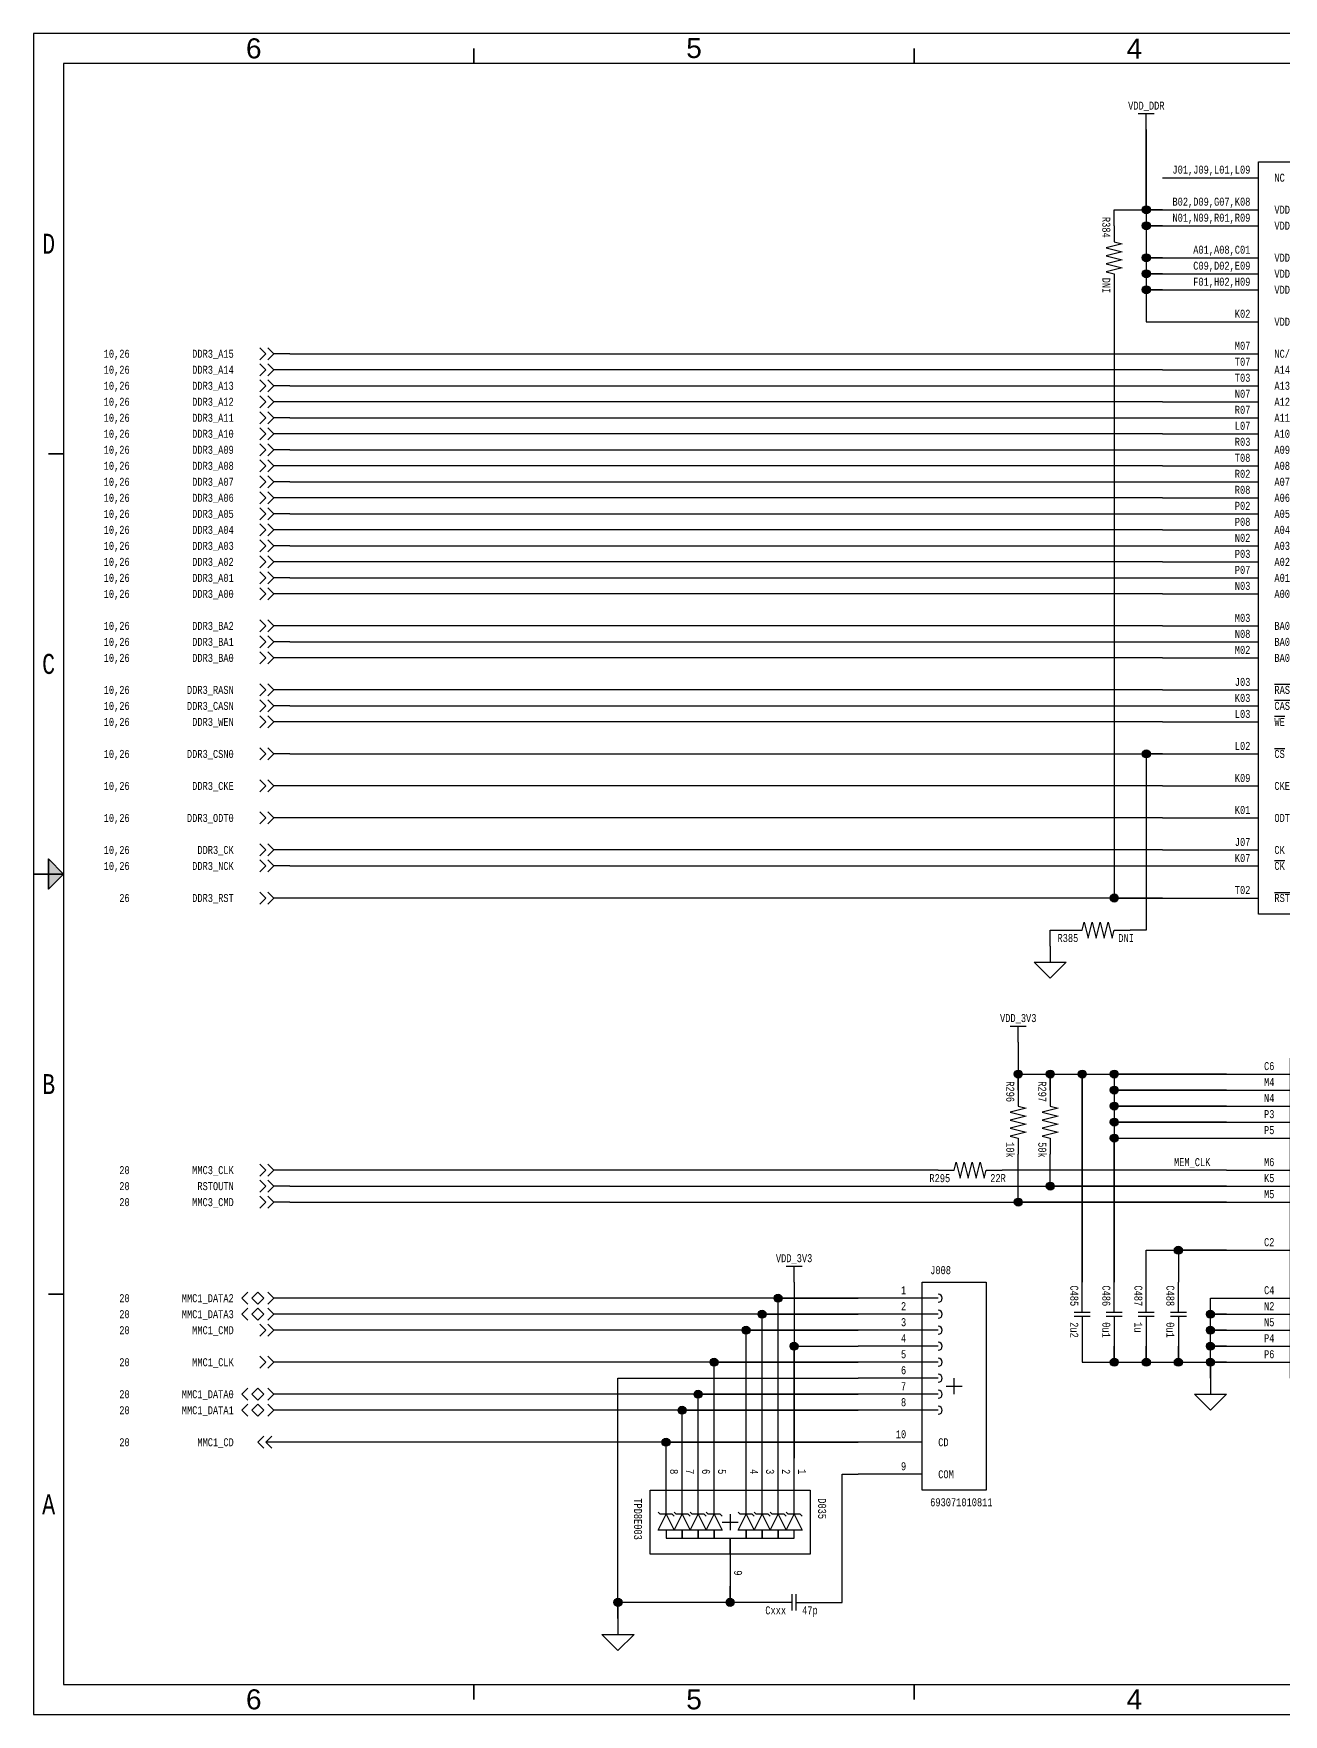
# Paper-space layout '23' of a CAD drawing. Header units: inches. Extents: x 0.2 to 16.8, y 0.2 to 10.8.
# Drawn here: x 0.25 to 8.06, y 0.25 to 10.75 of the extents above; entities that cross this region are included whole.
import ezdxf
from ezdxf.enums import TextEntityAlignment as Align

# ---------------------------------------------------------------- set-up
doc = ezdxf.new("R2010")
doc.units = ezdxf.units.IN
doc.header["$MEASUREMENT"] = 0
for name, color, linetype in [('BORDER', 13, 'Continuous'), ('COMPONENT', 14, 'Continuous'), ('SIGNAL', 84, 'Continuous'), ('TEXT', 252, 'Continuous')]:
    doc.layers.add(name, color=color, linetype=linetype)
doc.styles.add('Monotxt_75', font='monotxt.shx', dxfattribs={"width": 0.75})
doc.styles.get("Standard").update_dxf_attribs({"font": 'arial.ttf'})

# ---------------------------------------------------------------- blocks, each defined once
blk = doc.blocks.new('ANSI B Frame')
at = {"layer": 'BORDER', "lineweight": 35}
h = blk.add_hatch(color=256, dxfattribs=at)
h.dxf.hatch_style = 1
h.paths.add_polyline_path([(0.34375, 5.59375), (0.34375, 5.5), (0.4375, 5.5)])
h.paths.add_polyline_path([(0.4375, 5.5), (0.34375, 5.5), (0.34375, 5.40625)])
at = {"layer": 'BORDER'}
for points in [[(0.25, 0.25), (16.75, 0.25), (16.75, 10.75), (0.25, 10.75)], [(0.4375, 0.4375), (16.5625, 0.4375), (16.5625, 10.5625), (0.4375, 10.5625)]]:
    blk.add_lwpolyline(points, close=True, dxfattribs=at)
at = {"layer": 'BORDER', "lineweight": 35}
for points in [[(3, 10.65625), (3, 10.5625)], [(5.75, 10.65625), (5.75, 10.5625)], [(0.34375, 8.125), (0.4375, 8.125)], [(0.4375, 5.5), (0.25, 5.5)], [(0.34375, 2.875), (0.4375, 2.875)], [(3, 0.34375), (3, 0.4375)], [(5.75, 0.34375), (5.75, 0.4375)]]:
    blk.add_lwpolyline(points, dxfattribs=at)
blk.add_lwpolyline([(0.4375, 5.5), (0.34375, 5.59375), (0.34375, 5.40625)], close=True, dxfattribs=at)
at = {"layer": 'BORDER', "style": 'Monotxt_75', "width": 0.75}
for s, p in [('D', (0.34375, 9.4375)), ('C', (0.34375, 6.8125)), ('B', (0.34375, 4.1875)), ('A', (0.34375, 1.5625))]:
    blk.add_text(s, height=0.125, dxfattribs=at).set_placement(p, align=Align.MIDDLE_CENTER)
at = {"layer": 'BORDER', "flags": 8}
for tag, p in [('ZN6', (1.625, 10.65787)), ('ZN5', (4.375, 10.66009)), ('ZN4', (7.125, 10.65625)), ('ZN3', (9.875, 10.65796)), ('ZN2', (12.625, 10.65574)), ('ZN1', (15.375, 10.65574)), ('ZN6', (1.625, 0.34375)), ('ZN5', (4.375, 0.34375)), ('ZN4', (7.125, 0.34375)), ('ZN3', (9.875, 0.34375)), ('ZN2', (12.625, 0.34375)), ('ZN1', (15.375, 0.34375))]:
    blk.add_attdef(tag, text='', height=0.125, dxfattribs=at).set_placement(p, align=Align.MIDDLE_CENTER)
at = {"layer": 'TEXT', "style": 'Monotxt_75', "width": 0.75, "flags": 8}
for tag, height, p in [('DESRP', 0.0625, (13.625, 1)), ('DWG_NO', 0.1875, (13.9625, 0.7125))]:
    blk.add_attdef(tag, text='', height=height, dxfattribs=at).set_placement(p, align=Align.MIDDLE_LEFT)
for tag, height, p in [('SHTSZ', 0.1875, (13.7375, 0.7125)), ('REV', 0.1875, (16.4125, 0.7125)), ('SCALE', 0.0625, (14.15625, 0.5)), ('REVDATE', 0.0625, (15.11875, 0.5)), ('CURRSHT', 0.0625, (16.0625, 0.5)), ('LASTSHT', 0.0625, (16.4375, 0.5))]:
    blk.add_attdef(tag, text='', height=height, dxfattribs=at).set_placement(p, align=Align.MIDDLE_CENTER)
blk = doc.blocks.new('DDR3L_16')
blk.add_lwpolyline([(-0.6, 2.35), (0.6, 2.35), (0.6, -2.35), (-0.6, -2.35)], close=True)
for points in [[(-1.2, 2.25), (-0.6, 2.25)], [(0.6, 2.25), (1.2, 2.25)], [(0.6, 2.15), (1.2, 2.15)], [(-1.2, 2.05), (-0.6, 2.05)], [(0.6, 2.05), (1.2, 2.05)], [(-1.2, 1.95), (-0.6, 1.95)], [(0.6, 1.95), (1.2, 1.95)], [(-1.2, 1.75), (-0.6, 1.75)], [(0.6, 1.75), (1.2, 1.75)], [(-1.2, 1.65), (-0.6, 1.65)], [(0.6, 1.65), (1.2, 1.65)], [(-1.2, 1.55), (-0.6, 1.55)], [(0.6, 1.55), (1.2, 1.55)], [(0.6, 1.45), (1.2, 1.45)], [(-1.2, 1.35), (-0.6, 1.35)], [(0.6, 1.25), (1.2, 1.25)], [(-1.2, 1.15), (-0.6, 1.15)], [(0.6, 1.15), (1.2, 1.15)], [(-1.2, 1.05), (-0.6, 1.05)], [(-1.2, 0.95), (-0.6, 0.95)], [(0.6, 1.05), (1.2, 1.05)], [(0.6, 0.95), (1.2, 0.95)], [(-1.2, 0.85), (-0.6, 0.85)], [(-1.2, 0.75), (-0.6, 0.75)], [(0.6, 0.75), (1.2, 0.75)], [(-1.2, 0.65), (-0.6, 0.65)], [(0.6, 0.65), (1.2, 0.65)], [(-1.2, 0.55), (-0.6, 0.55)], [(0.6, 0.55), (1.2, 0.55)], [(-1.2, 0.45), (-0.6, 0.45)], [(0.6, 0.45), (1.2, 0.45)], [(-1.2, 0.35), (-0.6, 0.35)], [(-1.2, 0.25), (-0.6, 0.25)], [(0.6, 0.25), (1.2, 0.25)], [(-1.2, 0.15), (-0.6, 0.15)], [(0.6, 0.15), (1.2, 0.15)], [(-1.2, 0.05), (-0.6, 0.05)], [(0.6, 0.05), (1.2, 0.05)], [(-1.2, -0.05), (-0.6, -0.05)], [(-1.2, -0.15), (-0.6, -0.15)], [(0.6, -0.15), (1.2, -0.15)], [(-1.2, -0.25), (-0.6, -0.25)], [(0.6, -0.25), (1.2, -0.25)], [(-1.2, -0.35), (-0.6, -0.35)], [(0.6, -0.35), (1.2, -0.35)], [(-1.2, -0.55), (-0.6, -0.55)], [(-1.2, -0.65), (-0.6, -0.65)], [(-1.2, -0.75), (-0.6, -0.75)], [(0.6, -0.75), (1.2, -0.75)], [(-1.2, -0.95), (-0.6, -0.95)], [(-1.2, -1.05), (-0.6, -1.05)], [(-1.2, -1.15), (-0.6, -1.15)], [(0.6, -1.15), (1.2, -1.15)], [(0.6, -1.25), (1.2, -1.25)], [(-1.2, -1.35), (-0.6, -1.35)], [(0.6, -1.45), (1.2, -1.45)], [(-1.2, -1.55), (-0.6, -1.55)], [(0.6, -1.55), (1.2, -1.55)], [(0.6, -1.65), (1.2, -1.65)], [(-1.2, -1.75), (-0.6, -1.75)], [(0.6, -1.85), (1.2, -1.85)], [(-1.2, -1.95), (-0.6, -1.95)], [(0.6, -1.95), (1.2, -1.95)], [(-1.2, -2.05), (-0.6, -2.05)], [(0.6, -2.05), (1.2, -2.05)], [(-1.2, -2.25), (-0.6, -2.25)], [(0.6, -2.25), (1.2, -2.25)]]:
    blk.add_lwpolyline(points)
at = {"color": 7}
for points in [[(-0.05, 0), (0, 0), (0, 0.05)], [(0, -0.05), (0, 0), (0.05, 0)]]:
    blk.add_lwpolyline(points, dxfattribs=at)
at = {"layer": 'TEXT', "style": 'Monotxt_75', "width": 0.75}
for s, p in [('J01,J09,L01,L09', (-0.65, 2.275)), ('B02,D09,G07,K08', (-0.65, 2.075)), ('N01,N09,R01,R09', (-0.65, 1.975)), ('A01,A08,C01', (-0.65, 1.775)), ('C09,D02,E09', (-0.65, 1.675)), ('F01,H02,H09', (-0.65, 1.575)), ('K02', (-0.65, 1.375)), ('M07', (-0.65, 1.175)), ('T07', (-0.65, 1.075)), ('T03', (-0.65, 0.975)), ('N07', (-0.65, 0.875)), ('R07', (-0.65, 0.775)), ('L07', (-0.65, 0.675)), ('T08', (-0.65, 0.475)), ('R03', (-0.65, 0.575)), ('R02', (-0.65, 0.375)), ('R08', (-0.65, 0.275)), ('P02', (-0.65, 0.175)), ('P08', (-0.65, 0.075)), ('N02', (-0.65, -0.025)), ('P03', (-0.65, -0.125)), ('P07', (-0.65, -0.225)), ('N03', (-0.65, -0.325)), ('M03', (-0.65, -0.525)), ('N08', (-0.65, -0.625)), ('M02', (-0.65, -0.725)), ('J03', (-0.65, -0.925)), ('K03', (-0.65, -1.025)), ('L03', (-0.65, -1.125)), ('L02', (-0.65, -1.325)), ('K09', (-0.65, -1.525)), ('K01', (-0.65, -1.725)), ('J07', (-0.65, -1.925)), ('K07', (-0.65, -2.025)), ('T02', (-0.65, -2.225))]:
    blk.add_text(s, height=0.05, dxfattribs=at).set_placement(p, align=Align.RIGHT)
for s, p in [('A03', (0.65, 2.275)), ('B08', (0.65, 2.175)), ('A02', (0.65, 2.075)), ('A07', (0.65, 1.975)), ('C02', (0.65, 1.775)), ('C08', (0.65, 1.675)), ('C03', (0.65, 1.575)), ('D07', (0.65, 1.475)), ('H07', (0.65, 1.275)), ('G02', (0.65, 1.175)), ('H08', (0.65, 1.075)), ('H03', (0.65, 0.975)), ('F08', (0.65, 0.775)), ('F02', (0.65, 0.675)), ('E03', (0.65, 0.475)), ('F07', (0.65, 0.575)), ('F03', (0.65, 0.275)), ('G03', (0.65, 0.175)), ('E07', (0.65, 0.075)), ('C07', (0.65, -0.125)), ('B07', (0.65, -0.225)), ('D03', (0.65, -0.325)), ('L08', (0.65, -0.725)), ('M08', (0.65, -1.125)), ('H01', (0.65, -1.225)), ('A09,B03,E01,G08', (0.65, -1.425)), ('P09,T01,T09', (0.65, -1.625)), ('J08,M01,M09,P01', (0.65, -1.525)), ('B01,B09,D01', (0.65, -1.825)), ('D08,E02,E08', (0.65, -1.925)), ('F09,G01,G09', (0.65, -2.025)), ('J02', (0.65, -2.225))]:
    blk.add_text(s, height=0.05, dxfattribs=at).set_placement(p)
for s, p in [('NC', (-0.5, 2.25)), ('VDD', (-0.5, 2.05)), ('VDD', (-0.5, 1.95)), ('VDDQ', (-0.5, 1.75)), ('VDDQ', (-0.5, 1.65)), ('VDDQ', (-0.5, 1.55)), ('VDDL', (-0.5, 1.35)), ('NC/A15', (-0.5, 1.15)), ('A14', (-0.5, 1.05)), ('A13', (-0.5, 0.95)), ('A12/%%OBC', (-0.5, 0.85)), ('A11', (-0.5, 0.75)), ('A10/AP', (-0.5, 0.65)), ('A09', (-0.5, 0.55)), ('A08', (-0.5, 0.45)), ('A07', (-0.5, 0.35)), ('A06', (-0.5, 0.25)), ('A05', (-0.5, 0.15)), ('A04', (-0.5, 0.05)), ('A03', (-0.5, -0.05)), ('A02', (-0.5, -0.15)), ('A01', (-0.5, -0.25)), ('A00', (-0.5, -0.35)), ('BA02', (-0.5, -0.55)), ('BA01', (-0.5, -0.65)), ('BA00', (-0.5, -0.75)), ('%%ORAS', (-0.5, -0.95)), ('%%OCAS', (-0.5, -1.05)), ('%%OWE', (-0.5, -1.15)), ('%%OCS', (-0.5, -1.35)), ('CKE', (-0.5, -1.55)), ('ODT', (-0.5, -1.75)), ('CK', (-0.5, -1.95)), ('%%OCK', (-0.5, -2.05)), ('%%ORST', (-0.5, -2.25))]:
    blk.add_text(s, height=0.05, dxfattribs=at).set_placement(p, align=Align.MIDDLE_LEFT)
for s, p in [('DQ15', (0.5, 2.25)), ('DQ14', (0.5, 2.15)), ('DQ13', (0.5, 2.05)), ('DQ12', (0.5, 1.95)), ('DQ11', (0.5, 1.75)), ('DQ10', (0.5, 1.65)), ('DQ9', (0.5, 1.55)), ('DQ8', (0.5, 1.45)), ('DQ7', (0.5, 1.25)), ('DQ6', (0.5, 1.15)), ('DQ5', (0.5, 1.05)), ('DQ4', (0.5, 0.95)), ('DQ3', (0.5, 0.75)), ('DQ2', (0.5, 0.65)), ('DQ1', (0.5, 0.55)), ('DQ0', (0.5, 0.45)), ('LDQS', (0.5, 0.25)), ('%%OLDQS', (0.5, 0.15)), ('LDM', (0.5, 0.05)), ('UDQS', (0.5, -0.15)), ('%%OUDQS', (0.5, -0.25)), ('UDM', (0.5, -0.35)), ('ZQ', (0.5, -0.75)), ('VREFCA', (0.5, -1.15)), ('VREFDQ', (0.5, -1.25)), ('VSS', (0.5, -1.45)), ('VSS', (0.5, -1.55)), ('VSS', (0.5, -1.65)), ('VSSQ', (0.5, -1.85)), ('VSSQ', (0.5, -1.95)), ('VSSQ', (0.5, -2.05)), ('VSSQL', (0.5, -2.25))]:
    blk.add_text(s, height=0.05, dxfattribs=at).set_placement(p, align=Align.MIDDLE_RIGHT)
at = {"layer": 'TEXT', "style": 'Monotxt_75', "width": 0.75, "flags": 8}
blk.add_attdef('REFID', text='', height=0.05, dxfattribs=at).set_placement((0.5, 2.4), align=Align.RIGHT)
blk.add_attdef('MFGPN', text='', height=0.05, dxfattribs=at).set_placement((0.5, -2.4), align=Align.TOP_RIGHT)
blk = doc.blocks.new('SUPPLY_BUS')
for points in [[(0, 0), (0.05, 0)], [(0.05, 0.025), (0.05, -0.025)]]:
    blk.add_lwpolyline(points)
blk = doc.blocks.new('FLOAT_GND')
blk.add_lwpolyline([(0, 0), (0, -0.05)])
blk.add_lwpolyline([(-0.05, -0.05), (0.05, -0.05), (0, -0.1)], close=True)
blk = doc.blocks.new('CONNECT')
blk.add_hatch(color=256).paths.add_polyline_path([(0.0125, 0, 1), (-0.0125, 0, 1)])
blk.add_circle((0, 0), 0.0125)
blk = doc.blocks.new('FROM_CONN')
for points in [[(0, 0), (0.05, 0)], [(0.06875, 0.01875), (0.05, 0), (0.06875, -0.01875)], [(0.09375, 0.01875), (0.075, 0), (0.09375, -0.01875)]]:
    blk.add_lwpolyline(points)
blk = doc.blocks.new('RES')
blk.add_lwpolyline([(-0.2, 0), (-0.1, 0), (-0.0875, 0.05), (-0.0625, -0.05), (-0.0375, 0.05), (-0.0125, -0.05), (0.0125, 0.05), (0.0375, -0.05), (0.0625, 0.05), (0.0875, -0.05), (0.1, 0), (0.2, 0)])
at = {"layer": 'TEXT', "style": 'Monotxt_75', "width": 0.75, "flags": 8}
blk.add_attdef('REFID', text='', height=0.05, dxfattribs=at).set_placement((-0.125, -0.025), align=Align.TOP_RIGHT)
blk.add_attdef('VALUE', text='', height=0.05, dxfattribs=at).set_placement((0.125, -0.025), align=Align.TOP_LEFT)
blk = doc.blocks.new('MTFCxxG')
blk.add_lwpolyline([(-0.2, 0.5), (0.2, 0.5), (0.2, -0.5), (-0.2, -0.5)], close=True)
for points in [[(-0.4, 0.45), (-0.2, 0.45)], [(0.4, 0.45), (0.2, 0.45)], [(-0.4, 0.4), (-0.2, 0.4)], [(0.4, 0.4), (0.2, 0.4)], [(-0.4, 0.35), (-0.2, 0.35)], [(0.4, 0.35), (0.2, 0.35)], [(-0.4, 0.3), (-0.2, 0.3)], [(0.4, 0.3), (0.2, 0.3)], [(-0.4, 0.25), (-0.2, 0.25)], [(0.4, 0.2), (0.2, 0.2)], [(-0.4, 0.15), (-0.2, 0.15)], [(0.4, 0.15), (0.2, 0.15)], [(-0.4, 0.1), (-0.2, 0.1)], [(0.4, 0.1), (0.2, 0.1)], [(-0.4, 0.05), (-0.2, 0.05)], [(0.4, 0.05), (0.2, 0.05)], [(0.4, 0), (0.2, 0)], [(0.4, -0.05), (0.2, -0.05)], [(-0.4, -0.1), (-0.2, -0.1)], [(0.4, -0.1), (0.2, -0.1)], [(0.4, -0.15), (0.2, -0.15)], [(-0.4, -0.25), (-0.2, -0.25)], [(-0.4, -0.3), (-0.2, -0.3)], [(0.4, -0.3), (0.2, -0.3)], [(-0.4, -0.35), (-0.2, -0.35)], [(0.4, -0.35), (0.2, -0.35)], [(-0.4, -0.4), (-0.2, -0.4)], [(0.4, -0.4), (0.2, -0.4)], [(-0.4, -0.45), (-0.2, -0.45)], [(0.4, -0.45), (0.2, -0.45)]]:
    blk.add_lwpolyline(points)
at = {"color": 7}
for points in [[(-0.025, 0), (0, 0), (0, 0.025)], [(0, -0.025), (0, 0), (0.025, 0)]]:
    blk.add_lwpolyline(points, dxfattribs=at)
at = {"layer": 'TEXT', "style": 'Monotxt_75', "width": 0.75}
for s, p in [('C6', (-0.25, 0.4625)), ('M4', (-0.25, 0.4125)), ('N4', (-0.25, 0.3625)), ('P3', (-0.25, 0.3125)), ('P5', (-0.25, 0.2625)), ('M6', (-0.25, 0.1625)), ('K5', (-0.25, 0.1125)), ('M5', (-0.25, 0.0625)), ('C2', (-0.25, -0.0875)), ('C4', (-0.25, -0.2375)), ('N2', (-0.25, -0.2875)), ('N5', (-0.25, -0.3375)), ('P4', (-0.25, -0.3875)), ('P6', (-0.25, -0.4375))]:
    blk.add_text(s, height=0.025, dxfattribs=at).set_placement(p, align=Align.RIGHT)
for s, p in [('E6', (0.25, 0.4625)), ('F5', (0.25, 0.4125)), ('J10', (0.25, 0.3625)), ('K9', (0.25, 0.3125)), ('A3', (0.25, 0.2125)), ('A4', (0.25, 0.1625)), ('A5', (0.25, 0.1125)), ('B2', (0.25, 0.0625)), ('B3', (0.25, 0.0125)), ('B4', (0.25, -0.0375)), ('B5', (0.25, -0.0875)), ('B6', (0.25, -0.1375)), ('G5', (0.25, -0.3375)), ('E7', (0.25, -0.2875)), ('H10', (0.25, -0.3875)), ('K8', (0.25, -0.4375))]:
    blk.add_text(s, height=0.025, dxfattribs=at).set_placement(p)
for s, p in [('VCCQ', (-0.15, 0.45)), ('VCCQ', (-0.15, 0.4)), ('VCCQ', (-0.15, 0.35)), ('VCCQ', (-0.15, 0.3)), ('VCCQ', (-0.15, 0.25)), ('CLK', (-0.15, 0.15)), ('nRST', (-0.15, 0.1)), ('CMD', (-0.15, 0.05)), ('VDDIM', (-0.15, -0.1)), ('VSSQ', (-0.15, -0.25)), ('VSSQ', (-0.15, -0.3)), ('VSSQ', (-0.15, -0.35)), ('VSSQ', (-0.15, -0.4)), ('VSSQ', (-0.15, -0.45))]:
    blk.add_text(s, height=0.025, dxfattribs=at).set_placement(p, align=Align.MIDDLE_LEFT)
for s, p in [('VCC', (0.15, 0.45)), ('VCC', (0.15, 0.4)), ('VCC', (0.15, 0.35)), ('VCC', (0.15, 0.3)), ('DAT0', (0.15, 0.2)), ('DAT1', (0.15, 0.15)), ('DAT2', (0.15, 0.1)), ('DAT3', (0.15, 0.05)), ('DAT4', (0.15, 0)), ('DAT5', (0.15, -0.05)), ('DAT6', (0.15, -0.1)), ('DAT7', (0.15, -0.15)), ('VSS', (0.15, -0.3)), ('VSS', (0.15, -0.35)), ('VSS', (0.15, -0.4)), ('VSS', (0.15, -0.45))]:
    blk.add_text(s, height=0.025, dxfattribs=at).set_placement(p, align=Align.MIDDLE_RIGHT)
at = {"layer": 'TEXT', "style": 'Monotxt_75', "width": 0.75, "flags": 8}
blk.add_attdef('REF', (-0.175, 0.525), '', height=0.025, dxfattribs=at)
blk.add_attdef('PN', text='', height=0.025, dxfattribs=at).set_placement((-0.175, -0.525), align=Align.TOP_LEFT)
blk = doc.blocks.new('CAP')
for points in [[(0, 0.0125), (0, 0.2)], [(-0.05, 0.0125), (0.05, 0.0125)], [(-0.05, -0.0125), (0.05, -0.0125)], [(0, -0.0125), (0, -0.2)]]:
    blk.add_lwpolyline(points)
at = {"layer": 'TEXT', "style": 'Monotxt_75', "width": 0.75, "flags": 8}
blk.add_attdef('REFID', text='', height=0.05, rotation=270, dxfattribs=at).set_placement((-0.025, 0.05), align=Align.TOP_RIGHT)
blk.add_attdef('VALUE', text='', height=0.05, rotation=270, dxfattribs=at).set_placement((-0.025, -0.05), align=Align.TOP_LEFT)
blk = doc.blocks.new('TPD8E003')
for points in [[(-0.1, 0.25), (0.1, 0.25), (0.1, -0.25), (-0.1, -0.25)], [(-0.025, 0.2), (0.025, 0.225), (0.025, 0.175)], [(-0.025, 0.15), (0.025, 0.175), (0.025, 0.125)], [(-0.025, 0.1), (0.025, 0.125), (0.025, 0.075)], [(-0.025, 0.05), (0.025, 0.075), (0.025, 0.025)], [(-0.025, -0.05), (0.025, -0.025), (0.025, -0.075)], [(-0.025, -0.1), (0.025, -0.075), (0.025, -0.125)], [(-0.025, -0.15), (0.025, -0.125), (0.025, -0.175)], [(-0.025, -0.2), (0.025, -0.175), (0.025, -0.225)]]:
    blk.add_lwpolyline(points, close=True)
for points in [[(-0.01875, 0.225), (-0.025, 0.21875), (-0.025, 0.18125), (-0.03125, 0.175)], [(-0.025, 0.2), (-0.2, 0.2)], [(-0.01875, 0.175), (-0.025, 0.16875), (-0.025, 0.13125), (-0.03125, 0.125)], [(0.025, -0.2), (0.05, -0.2), (0.05, -0.15), (0.025, -0.15), (0.05, -0.15), (0.05, -0.1), (0.025, -0.1), (0.05, -0.1), (0.05, -0.05), (0.025, -0.05), (0.05, -0.05), (0.05, 0), (0.1, 0), (0.05, 0), (0.05, 0.05), (0.025, 0.05), (0.05, 0.05), (0.05, 0.1), (0.025, 0.1), (0.05, 0.1), (0.05, 0.15), (0.025, 0.15), (0.05, 0.15), (0.05, 0.2), (0.025, 0.2)], [(-0.025, 0.15), (-0.2, 0.15)], [(-0.01875, 0.125), (-0.025, 0.11875), (-0.025, 0.08125), (-0.03125, 0.075)], [(-0.025, 0.1), (-0.2, 0.1)], [(-0.01875, 0.075), (-0.025, 0.06875), (-0.025, 0.03125), (-0.03125, 0.025)], [(-0.025, 0.05), (-0.2, 0.05)], [(-0.025, -0.05), (-0.2, -0.05)], [(-0.01875, -0.025), (-0.025, -0.03125), (-0.025, -0.06875), (-0.03125, -0.075)], [(0.1, 0), (0.2, 0)], [(-0.025, -0.1), (-0.2, -0.1)], [(-0.01875, -0.075), (-0.025, -0.08125), (-0.025, -0.11875), (-0.03125, -0.125)], [(-0.025, -0.15), (-0.2, -0.15)], [(-0.01875, -0.125), (-0.025, -0.13125), (-0.025, -0.16875), (-0.03125, -0.175)], [(-0.025, -0.2), (-0.2, -0.2)], [(-0.01875, -0.175), (-0.025, -0.18125), (-0.025, -0.21875), (-0.03125, -0.225)]]:
    blk.add_lwpolyline(points)
at = {"color": 7}
for points in [[(-0.025, 0), (0, 0), (0, 0.025)], [(0, -0.025), (0, 0), (0.025, 0)]]:
    blk.add_lwpolyline(points, dxfattribs=at)
at = {"layer": 'TEXT', "style": 'Monotxt_75', "width": 0.75}
for s, p in [('1', (-0.15, 0.2125)), ('2', (-0.15, 0.1625)), ('3', (-0.15, 0.1125)), ('4', (-0.15, 0.0625)), ('5', (-0.15, -0.0375)), ('6', (-0.15, -0.0875)), ('7', (-0.15, -0.1375)), ('8', (-0.15, -0.1875))]:
    blk.add_text(s, height=0.025, dxfattribs=at).set_placement(p, align=Align.RIGHT)
blk.add_text('9', height=0.025, dxfattribs=at).set_placement((0.15, 0.0125))
blk.add_text('TPD8E003', height=0.025, dxfattribs=at).set_placement((-0.075, -0.275), align=Align.TOP_LEFT)
at = {"layer": 'TEXT', "style": 'Monotxt_75', "width": 0.75, "flags": 8}
blk.add_attdef('REF', (-0.075, 0.275), '', height=0.025, dxfattribs=at)
blk = doc.blocks.new('MICROSD_CONN')
blk.add_lwpolyline([(-0.1, 0.325), (0.1, 0.325), (0.1, -0.325), (-0.1, -0.325)], close=True)
for points in [[(-0.05, 0.275), (-0.3, 0.275)], [(-0.05, 0.225), (-0.3, 0.225)], [(-0.05, 0.175), (-0.3, 0.175)], [(-0.05, 0.125), (-0.3, 0.125)], [(-0.05, 0.075), (-0.3, 0.075)], [(-0.05, 0.025), (-0.3, 0.025)], [(-0.05, -0.025), (-0.3, -0.025)], [(-0.05, -0.075), (-0.3, -0.075)], [(-0.1, -0.175), (-0.3, -0.175)], [(-0.1, -0.275), (-0.3, -0.275)]]:
    blk.add_lwpolyline(points)
at = {"color": 7}
for points in [[(-0.025, 0), (0, 0), (0, 0.025)], [(0, -0.025), (0, 0), (0.025, 0)]]:
    blk.add_lwpolyline(points, dxfattribs=at)
for centre in [(-0.05, 0.275), (-0.05, 0.225), (-0.05, 0.175), (-0.05, 0.125), (-0.05, 0.075), (-0.05, 0.025), (-0.05, -0.025), (-0.05, -0.075)]:
    blk.add_arc(centre, 0.0125, 270, 90)
at = {"layer": 'TEXT', "style": 'Monotxt_75', "width": 0.75}
for s, p in [('1', (-0.15, 0.2875)), ('2', (-0.15, 0.2375)), ('3', (-0.15, 0.1875)), ('4', (-0.15, 0.1375)), ('5', (-0.15, 0.0875)), ('6', (-0.15, 0.0375)), ('7', (-0.15, -0.0125)), ('8', (-0.15, -0.0625)), ('10', (-0.15, -0.1625)), ('9', (-0.15, -0.2625))]:
    blk.add_text(s, height=0.025, dxfattribs=at).set_placement(p, align=Align.RIGHT)
for s, p in [('CD', (-0.05, -0.175)), ('COM', (-0.05, -0.275))]:
    blk.add_text(s, height=0.025, dxfattribs=at).set_placement(p, align=Align.MIDDLE_LEFT)
at = {"layer": 'TEXT', "style": 'Monotxt_75', "width": 0.75, "flags": 8}
blk.add_attdef('REF', (-0.075, 0.35), '', height=0.025, dxfattribs=at)
blk.add_attdef('MFGPN', text='', height=0.025, dxfattribs=at).set_placement((-0.075, -0.35), align=Align.TOP_LEFT)
blk = doc.blocks.new('BIDIR_CONN')
for points in [[(0, 0), (0.05, 0)], [(0.06875, 0.01875), (0.05, 0), (0.06875, -0.01875)], [(0.13125, 0.01875), (0.15, 0), (0.13125, -0.01875)]]:
    blk.add_lwpolyline(points)
blk.add_lwpolyline([(0.1, 0.01875), (0.08125, 0), (0.1, -0.01875), (0.11875, 0)], close=True)
blk = doc.blocks.new('TO_CONN')
for points in [[(0, 0), (0.075, 0)], [(0.05625, 0.01875), (0.075, 0), (0.05625, -0.01875)], [(0.08125, 0.01875), (0.1, 0), (0.08125, -0.01875)]]:
    blk.add_lwpolyline(points)

psp = doc.layouts.new('23')

# ---------------------------------------------------------------- linework, layer by layer
at = {"layer": 'SIGNAL'}
for points in [[(7, 9.55), (7, 9.65), (7.3, 9.65), (7.2, 9.65), (7.2, 10.15), (7.2, 9.55), (7.3, 9.55), (7.225, 9.55), (7.2, 9.525), (7.2, 9.35), (7.3, 9.35), (7.225, 9.35), (7.2, 9.325), (7.2, 9.25), (7.3, 9.25), (7.225, 9.25), (7.2, 9.225), (7.2, 9.15), (7.3, 9.15), (7.225, 9.15), (7.2, 9.125), (7.2, 8.95), (7.3, 8.95)], [(7, 9.15), (7, 5.35), (7.3, 5.35), (1.85, 5.35)], [(1.85, 8.75), (7.3, 8.75)], [(7.3, 8.65), (1.85, 8.65)], [(1.85, 8.55), (7.3, 8.55)], [(7.3, 8.45), (1.85, 8.45)], [(1.85, 8.35), (7.3, 8.35)], [(7.3, 8.25), (1.85, 8.25)], [(1.85, 8.15), (7.3, 8.15)], [(7.3, 8.05), (1.85, 8.05)], [(1.85, 7.95), (7.3, 7.95)], [(7.3, 7.85), (1.85, 7.85)], [(1.85, 7.75), (7.3, 7.75)], [(7.3, 7.65), (1.85, 7.65)], [(1.85, 7.55), (7.3, 7.55)], [(7.3, 7.45), (1.85, 7.45)], [(1.85, 7.35), (7.3, 7.35)], [(7.3, 7.25), (1.85, 7.25)], [(7.3, 7.05), (1.85, 7.05)], [(1.85, 6.95), (7.3, 6.95)], [(7.3, 6.85), (1.85, 6.85)], [(7.3, 6.65), (1.85, 6.65)], [(1.85, 6.55), (7.3, 6.55)], [(7.3, 6.45), (1.85, 6.45)], [(1.85, 6.25), (7.3, 6.25), (7.2, 6.25), (7.2, 5.15), (7.1, 5.15)], [(7.3, 6.05), (1.85, 6.05)], [(7.3, 5.85), (1.85, 5.85)], [(7.3, 5.65), (1.85, 5.65)], [(1.85, 5.55), (7.3, 5.55)], [(6.6, 5.05), (6.6, 5.15), (6.7, 5.15)], [(6.4, 4.45), (6.4, 4.15), (6.4, 4.25), (6.575, 4.25), (6.6, 4.225), (6.6, 4.15), (6.6, 4.25), (6.775, 4.25), (6.8, 4.225), (6.8, 2.95), (6.8, 4.25), (7.7, 4.25), (7.025, 4.25), (7, 4.225), (7, 4.15), (7.7, 4.15), (7.025, 4.15), (7, 4.125), (7, 4.05), (7.7, 4.05), (7.025, 4.05), (7, 4.025), (7, 3.95), (7.7, 3.95), (7.025, 3.95), (7, 3.925), (7, 2.95), (7, 3.85), (7.7, 3.85)], [(1.85, 3.55), (7.7, 3.55), (6.6, 3.55), (6.6, 3.75)], [(1.85, 3.45), (7.7, 3.45), (6.4, 3.45), (6.4, 3.75)], [(5.9, 3.65), (1.85, 3.65)], [(7.7, 3.65), (6.3, 3.65)], [(7.2, 2.95), (7.2, 3.15), (7.7, 3.15), (7.4, 3.15), (7.4, 2.95)], [(5, 2.95), (5, 1.85), (5, 2.55), (5.4, 2.55)], [(4.9, 1.85), (4.9, 2.85), (5.4, 2.85), (1.85, 2.85)], [(6.8, 2.55), (6.8, 2.45), (7, 2.45), (7, 2.55), (7, 2.475), (7.025, 2.45), (7.2, 2.45), (7.2, 2.55), (7.2, 2.475), (7.225, 2.45), (7.4, 2.45), (7.4, 2.55), (7.4, 2.475), (7.425, 2.45), (7.7, 2.45), (7.6, 2.45), (7.6, 2.35), (7.6, 2.55), (7.7, 2.55), (7.625, 2.55), (7.6, 2.575), (7.6, 2.65), (7.7, 2.65), (7.625, 2.65), (7.6, 2.675), (7.6, 2.75), (7.7, 2.75), (7.625, 2.75), (7.6, 2.775), (7.6, 2.85), (7.7, 2.85)], [(4.8, 1.85), (4.8, 2.75), (5.4, 2.75), (1.85, 2.75)], [(4.7, 1.85), (4.7, 2.65), (5.4, 2.65), (1.85, 2.65)], [(4.5, 1.85), (4.5, 2.45), (5.4, 2.45), (1.85, 2.45)], [(4.8, 0.95), (4.6, 0.95), (4.6, 1.05), (4.6, 0.975), (4.575, 0.95), (3.9, 0.95), (3.9, 0.85), (3.9, 2.35), (5.4, 2.35)], [(4.4, 1.85), (4.4, 2.25), (5.4, 2.25), (1.85, 2.25)], [(4.3, 1.85), (4.3, 2.15), (5.4, 2.15), (1.85, 2.15)], [(4.2, 1.85), (4.2, 1.95), (5.4, 1.95), (1.85, 1.95)], [(5.2, 0.95), (5.3, 0.95), (5.3, 1.75), (5.4, 1.75)]]:
    psp.add_lwpolyline(points, dxfattribs=at)

# ---------------------------------------------------------------- block references
ref = psp.add_blockref('ANSI B Frame', (0, 0))
ref.add_attrib('ZN4', '4', dxfattribs={"layer": 'BORDER', "height": 0.125}).set_placement((7.125, 0.344), align=Align.MIDDLE_CENTER)
ref.add_attrib('ZN4', '4', dxfattribs={"layer": 'BORDER', "height": 0.125}).set_placement((7.125, 10.656), align=Align.MIDDLE_CENTER)
ref.add_attrib('ZN5', '5', dxfattribs={"layer": 'BORDER', "height": 0.125}).set_placement((4.375, 0.344), align=Align.MIDDLE_CENTER)
ref.add_attrib('ZN5', '5', dxfattribs={"layer": 'BORDER', "height": 0.125}).set_placement((4.375, 10.66), align=Align.MIDDLE_CENTER)
ref.add_attrib('ZN6', '6', dxfattribs={"layer": 'BORDER', "height": 0.125}).set_placement((1.625, 0.344), align=Align.MIDDLE_CENTER)
ref.add_attrib('ZN6', '6', dxfattribs={"layer": 'BORDER', "height": 0.125}).set_placement((1.625, 10.658), align=Align.MIDDLE_CENTER)
at = {"layer": 'COMPONENT', "xscale": 2, "yscale": 2, "zscale": 2}
for name, p, rotation in [('SUPPLY_BUS', (7.2, 10.15), 90), ('FROM_CONN', (1.85, 8.75), 180), ('FROM_CONN', (1.85, 8.65), 180), ('FROM_CONN', (1.85, 8.55), 180), ('FROM_CONN', (1.85, 8.45), 180), ('FROM_CONN', (1.85, 8.35), 180), ('FROM_CONN', (1.85, 8.25), 180), ('FROM_CONN', (1.85, 8.15), 180), ('FROM_CONN', (1.85, 8.05), 180), ('FROM_CONN', (1.85, 7.95), 180), ('FROM_CONN', (1.85, 7.85), 180), ('FROM_CONN', (1.85, 7.75), 180), ('FROM_CONN', (1.85, 7.65), 180), ('FROM_CONN', (1.85, 7.55), 180), ('FROM_CONN', (1.85, 7.45), 180), ('FROM_CONN', (1.85, 7.35), 180), ('FROM_CONN', (1.85, 7.25), 180), ('FROM_CONN', (1.85, 7.05), 180), ('FROM_CONN', (1.85, 6.95), 180), ('FROM_CONN', (1.85, 6.85), 180), ('FROM_CONN', (1.85, 6.65), 180), ('FROM_CONN', (1.85, 6.55), 180), ('FROM_CONN', (1.85, 6.45), 180), ('FROM_CONN', (1.85, 6.25), 180), ('FROM_CONN', (1.85, 6.05), 180), ('FROM_CONN', (1.85, 5.85), 180), ('FROM_CONN', (1.85, 5.65), 180), ('FROM_CONN', (1.85, 5.55), 180), ('FROM_CONN', (1.85, 5.35), 180), ('SUPPLY_BUS', (6.4, 4.45), 90), ('FROM_CONN', (1.85, 3.65), 180), ('FROM_CONN', (1.85, 3.55), 180), ('FROM_CONN', (1.85, 3.45), 180), ('SUPPLY_BUS', (5, 2.95), 90), ('FROM_CONN', (1.85, 2.65), 180), ('FROM_CONN', (1.85, 2.45), 180), ('TO_CONN', (1.85, 1.95), 180)]:
    psp.add_blockref(name, p, dxfattribs=dict(at, rotation=rotation))
at = {"layer": 'COMPONENT'}
ref = psp.add_blockref('DDR3L_16', (8.5, 7.6), dxfattribs=at)
ref.add_attrib('REFID', 'U054', dxfattribs={"layer": 'TEXT', "height": 0.05, "style": 'Monotxt_75', "width": 0.75}).set_placement((9, 10), align=Align.RIGHT)
ref.add_attrib('MFGPN', 'AS4C256M16D3x-12BCN', dxfattribs={"layer": 'TEXT', "height": 0.05, "style": 'Monotxt_75', "width": 0.75}).set_placement((9, 5.2), align=Align.TOP_RIGHT)
at = {"layer": 'COMPONENT', "rotation": 270}
for p, values in [((7, 9.35), {'REFID': 'R384', 'VALUE': 'DNI'}), ((6.4, 3.95), {'REFID': 'R296', 'VALUE': '10k'}), ((6.6, 3.95), {'REFID': 'R297', 'VALUE': '50k'})]:
    psp.add_blockref('RES', p, dxfattribs=at).add_auto_attribs(values)
at = {"layer": 'COMPONENT'}
for p, values in [((6.9, 5.15), {'REFID': 'R385', 'VALUE': 'DNI'}), ((6.1, 3.65), {'REFID': 'R295', 'VALUE': '22R'})]:
    psp.add_blockref('RES', p, dxfattribs=at).add_auto_attribs(values)
at = {"layer": 'COMPONENT', "yscale": 2, "zscale": 2}
for name, p, xscale in [('FLOAT_GND', (6.6, 5.05), 2), ('BIDIR_CONN', (1.85, 2.85), -2), ('BIDIR_CONN', (1.85, 2.75), -2), ('FLOAT_GND', (7.6, 2.35), 2), ('BIDIR_CONN', (1.85, 2.25), -2), ('BIDIR_CONN', (1.85, 2.15), -2), ('FLOAT_GND', (3.9, 0.85), 2)]:
    psp.add_blockref(name, p, dxfattribs=dict(at, xscale=xscale))
at = {"layer": 'COMPONENT'}
ref = psp.add_blockref('MTFCxxG', (8.5, 3.35), dxfattribs=dict(at, xscale=2, yscale=2, zscale=2))
ref.add_attrib('REF', 'U044', (8.15, 4.4), dxfattribs={"layer": 'TEXT', "height": 0.05, "style": 'Monotxt_75', "width": 0.75})
ref.add_attrib('PN', 'DNI', dxfattribs={"layer": 'TEXT', "height": 0.05, "style": 'Monotxt_75', "width": 0.75}).set_placement((8.15, 2.3), align=Align.TOP_LEFT)
at = {"layer": 'COMPONENT', "xscale": 2, "yscale": 2, "zscale": 2}
psp.add_blockref('MICROSD_CONN', (6, 2.3), dxfattribs=at).add_auto_attribs({'REF': 'J008', 'MFGPN': '693071010811'})
at = {"layer": 'COMPONENT'}
ref = psp.add_blockref('CAP', (6.8, 2.75), dxfattribs=at)
ref.add_attrib('REFID', 'C485', dxfattribs={"layer": 'TEXT', "height": 0.05, "rotation": 270, "style": 'Monotxt_75', "width": 0.75}).set_placement((6.775, 2.8), align=Align.TOP_RIGHT)
ref.add_attrib('VALUE', '2u2', dxfattribs={"layer": 'TEXT', "height": 0.05, "rotation": 270, "style": 'Monotxt_75', "width": 0.75}).set_placement((6.775, 2.7), align=Align.TOP_LEFT)
ref = psp.add_blockref('CAP', (7, 2.75), dxfattribs=at)
ref.add_attrib('REFID', 'C486', dxfattribs={"layer": 'TEXT', "height": 0.05, "rotation": 270, "style": 'Monotxt_75', "width": 0.75}).set_placement((6.975, 2.8), align=Align.TOP_RIGHT)
ref.add_attrib('VALUE', '0u1', dxfattribs={"layer": 'TEXT', "height": 0.05, "rotation": 270, "style": 'Monotxt_75', "width": 0.75}).set_placement((6.975, 2.7), align=Align.TOP_LEFT)
ref = psp.add_blockref('CAP', (7.2, 2.75), dxfattribs=at)
ref.add_attrib('REFID', 'C487', dxfattribs={"layer": 'TEXT', "height": 0.05, "rotation": 270, "style": 'Monotxt_75', "width": 0.75}).set_placement((7.175, 2.8), align=Align.TOP_RIGHT)
ref.add_attrib('VALUE', '1u', dxfattribs={"layer": 'TEXT', "height": 0.05, "rotation": 270, "style": 'Monotxt_75', "width": 0.75}).set_placement((7.175, 2.7), align=Align.TOP_LEFT)
ref = psp.add_blockref('CAP', (7.4, 2.75), dxfattribs=at)
ref.add_attrib('REFID', 'C488', dxfattribs={"layer": 'TEXT', "height": 0.05, "rotation": 270, "style": 'Monotxt_75', "width": 0.75}).set_placement((7.375, 2.8), align=Align.TOP_RIGHT)
ref.add_attrib('VALUE', '0u1', dxfattribs={"layer": 'TEXT', "height": 0.05, "rotation": 270, "style": 'Monotxt_75', "width": 0.75}).set_placement((7.375, 2.7), align=Align.TOP_LEFT)
at = {"layer": 'COMPONENT', "xscale": 2, "yscale": 2, "zscale": 2, "rotation": 270}
psp.add_blockref('TPD8E003', (4.6, 1.45), dxfattribs=at).add_auto_attribs({'REF': 'D035'})
at = {"layer": 'COMPONENT'}
ref = psp.add_blockref('CAP', (5, 0.95), dxfattribs=dict(at, rotation=90))
ref.add_attrib('REFID', 'Cxxx', dxfattribs={"layer": 'TEXT', "height": 0.05, "style": 'Monotxt_75', "width": 0.75}).set_placement((4.95, 0.925), align=Align.TOP_RIGHT)
ref.add_attrib('VALUE', '47p', dxfattribs={"layer": 'TEXT', "height": 0.05, "style": 'Monotxt_75', "width": 0.75}).set_placement((5.05, 0.925), align=Align.TOP_LEFT)
at = {"layer": 'SIGNAL', "xscale": 2, "yscale": 2, "zscale": 2}
for p in [(7.2, 9.65), (7.2, 9.55), (7.2, 9.35), (7.2, 9.25), (7.2, 9.15), (7.2, 6.25), (7, 5.35), (6.4, 4.25), (6.6, 4.25), (6.8, 4.25), (7, 4.25), (7, 4.15), (7, 4.05), (7, 3.95), (7, 3.85), (6.6, 3.55), (6.4, 3.45), (7.4, 3.15), (4.9, 2.85), (4.8, 2.75), (7.6, 2.75), (4.7, 2.65), (7.6, 2.65), (5, 2.55), (7.6, 2.55), (4.5, 2.45), (7, 2.45), (7.2, 2.45), (7.4, 2.45), (7.6, 2.45), (4.4, 2.25), (4.3, 2.15), (4.2, 1.95), (3.9, 0.95), (4.6, 0.95)]:
    psp.add_blockref('CONNECT', p, dxfattribs=at)

# ---------------------------------------------------------------- texts
at = {"layer": 'TEXT', "style": 'Monotxt_75', "width": 0.75}
for s, p in [('VDD_DDR', (7.2, 10.275)), ('VDD_3V3', (6.4, 4.575)), ('VDD_3V3', (5, 3.075))]:
    psp.add_text(s, height=0.05, dxfattribs=at).set_placement(p, align=Align.CENTER)
for s, p in [('10,26', (0.85, 8.75)), ('DDR3_A15', (1.5, 8.75)), ('10,26', (0.85, 8.65)), ('DDR3_A14', (1.5, 8.65)), ('10,26', (0.85, 8.55)), ('DDR3_A13', (1.5, 8.55)), ('10,26', (0.85, 8.45)), ('DDR3_A12', (1.5, 8.45)), ('10,26', (0.85, 8.35)), ('DDR3_A11', (1.5, 8.35)), ('10,26', (0.85, 8.25)), ('DDR3_A10', (1.5, 8.25)), ('10,26', (0.85, 8.15)), ('DDR3_A09', (1.5, 8.15)), ('10,26', (0.85, 8.05)), ('DDR3_A08', (1.5, 8.05)), ('10,26', (0.85, 7.95)), ('10,26', (0.85, 7.85)), ('DDR3_A07', (1.5, 7.95)), ('DDR3_A06', (1.5, 7.85)), ('10,26', (0.85, 7.75)), ('DDR3_A05', (1.5, 7.75)), ('10,26', (0.85, 7.65)), ('DDR3_A04', (1.5, 7.65)), ('10,26', (0.85, 7.55)), ('DDR3_A03', (1.5, 7.55)), ('10,26', (0.85, 7.45)), ('DDR3_A02', (1.5, 7.45)), ('10,26', (0.85, 7.35)), ('DDR3_A01', (1.5, 7.35)), ('10,26', (0.85, 7.25)), ('DDR3_A00', (1.5, 7.25)), ('10,26', (0.85, 7.05)), ('DDR3_BA2', (1.5, 7.05)), ('10,26', (0.85, 6.95)), ('DDR3_BA1', (1.5, 6.95)), ('10,26', (0.85, 6.85)), ('DDR3_BA0', (1.5, 6.85)), ('10,26', (0.85, 6.65)), ('DDR3_RASN', (1.5, 6.65)), ('10,26', (0.85, 6.55)), ('DDR3_CASN', (1.5, 6.55)), ('10,26', (0.85, 6.45)), ('DDR3_WEN', (1.5, 6.45)), ('10,26', (0.85, 6.25)), ('DDR3_CSN0', (1.5, 6.25)), ('10,26', (0.85, 6.05)), ('DDR3_CKE', (1.5, 6.05)), ('10,26', (0.85, 5.85)), ('DDR3_ODT0', (1.5, 5.85)), ('10,26', (0.85, 5.65)), ('DDR3_CK', (1.5, 5.65)), ('10,26', (0.85, 5.55)), ('10,26', (0.85, 5.55)), ('DDR3_NCK', (1.5, 5.55)), ('26', (0.85, 5.35)), ('DDR3_RST', (1.5, 5.35)), ('20', (0.85, 3.65)), ('MMC3_CLK', (1.5, 3.65)), ('MEM_CLK', (7.6, 3.7)), ('20', (0.85, 3.55)), ('RSTOUTN', (1.5, 3.55)), ('20', (0.85, 3.45)), ('MMC3_CMD', (1.5, 3.45)), ('20', (0.85, 2.85)), ('MMC1_DATA2', (1.5, 2.85)), ('20', (0.85, 2.75)), ('MMC1_DATA3', (1.5, 2.75)), ('20', (0.85, 2.65)), ('MMC1_CMD', (1.5, 2.65)), ('20', (0.85, 2.45)), ('MMC1_CLK', (1.5, 2.45)), ('20', (0.85, 2.25)), ('MMC1_DATA0', (1.5, 2.25)), ('20', (0.85, 2.15)), ('MMC1_DATA1', (1.5, 2.15)), ('20', (0.85, 1.95)), ('MMC1_CD', (1.5, 1.95))]:
    psp.add_text(s, height=0.05, dxfattribs=at).set_placement(p, align=Align.MIDDLE_RIGHT)

doc.saveas('drawing.dxf')
